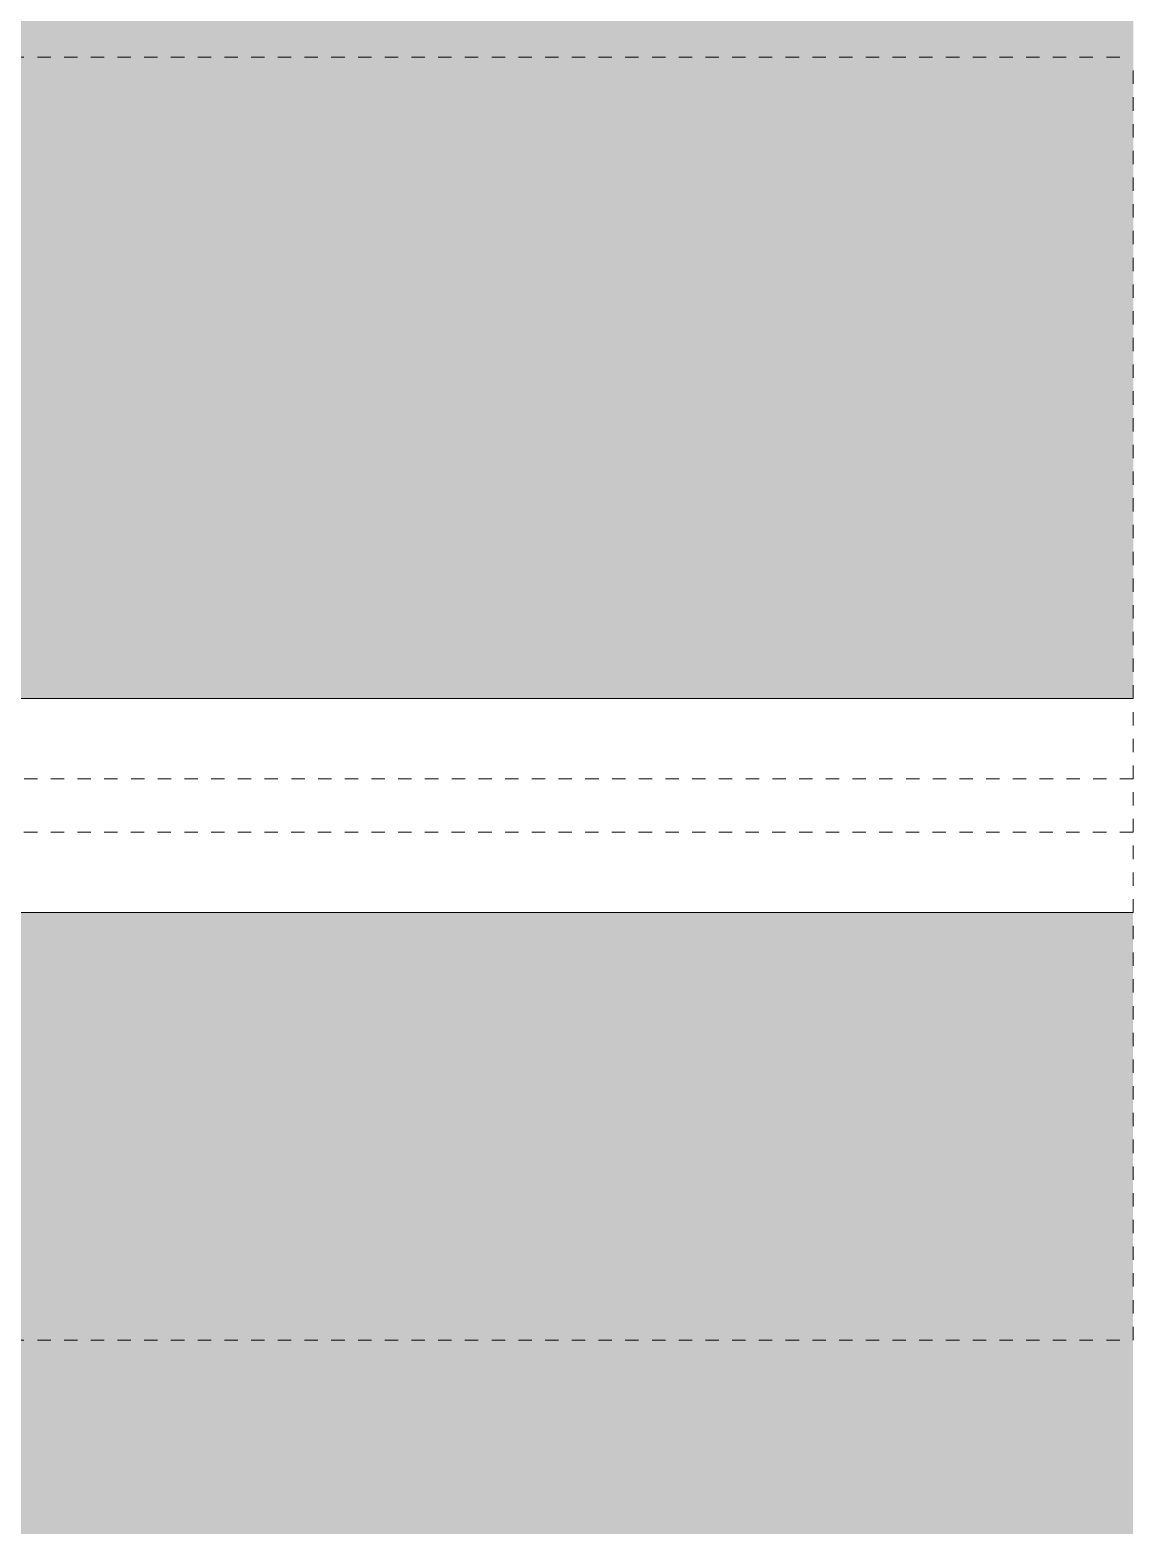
# Model space of a CAD drawing. Header units: inches. Extents: x -4169 to -1846, y 9706 to 12377.
# Drawn here: x -3498.24 to -3487.92, y 10575.71 to 10589.69 of the extents above; entities that cross this region are included whole.
import ezdxf

# ---------------------------------------------------------------- set-up
doc = ezdxf.new("R2010")
doc.units = ezdxf.units.IN
doc.header["$MEASUREMENT"] = 0
doc.linetypes.add('Dash', pattern=[0.25, 0.125, -0.125])
for name, color, linetype, lineweight in [('0-1', 7, 'Continuous', 5), ('0-2', 10, 'Continuous', 18), ('Q-CASE-1', 253, 'Continuous', 9), ('Q-CASE-3', 7, 'Continuous', 9), ('Q-CASE-4', 7, 'Dash', 9), ('Q-CASE-HDLN-1', 7, 'Dash', 9)]:
    doc.layers.add(name, color=color, linetype=linetype, lineweight=lineweight)

# ---------------------------------------------------------------- blocks, each defined once
blk = doc.blocks.new('300 Series Wall Hung Cabinet_301 - 15_-V24-ENLARGED RCP - 1ST FLOOR PLAN')
at = {"layer": 'Q-CASE-1'}
blk.add_hatch(color=256, dxfattribs=at).paths.add_polyline_path([(6.75, -5.283), (6.75, -0.188), (-6.75, -0.188), (-6.75, -12.438), (6.75, -12.438), (6.75, -10.214)], flags=0)
at = {"layer": 'Q-CASE-3'}
blk.add_line((-6.75, -12.438), (-6.75, -0.188), dxfattribs=at)
at = {"layer": 'Q-CASE-4'}
blk.add_line((-7.5, -0.188), (-7.5, -13.188), dxfattribs=at)
blk = doc.blocks.new('300 Series Wall Hung Cabinet_301 - 15_-V25-ENLARGED RCP - 1ST FLOOR PLAN')
at = {"layer": 'Q-CASE-1'}
blk.add_hatch(color=256, dxfattribs=at).paths.add_polyline_path([(-6.75, 12.438), (-6.75, 0.187), (6.75, 0.187), (6.75, 12.438), (0.783, 12.438)], flags=0)
at = {"layer": 'Q-CASE-3'}
blk.add_line((-6.75, 0.187), (-6.75, 12.438), dxfattribs=at)
at = {"layer": 'Q-CASE-4'}
blk.add_line((-7.5, 0.187), (-7.5, 13.188), dxfattribs=at)
blk = doc.blocks.new('Drawer_Base_Cabinet_3_drawer_12205 - 12_-V28-ENLARGED RCP - 1ST FLOOR PLAN')
at = {"layer": 'Q-CASE-HDLN-1'}
for p, q in [((6.738, 0), (-5.262, 0)), ((-5.262, -24), (-5.262, 0)), ((6.738, -24), (6.738, 0))]:
    blk.add_line(p, q, dxfattribs=at)
blk = doc.blocks.new('CTR - 1st Phase - Unit Layouts_rvt-1-ENLARGED RCP - 1ST FLOOR PLAN')
at = {"layer": '0-2'}
for name, p, rotation in [('300 Series Wall Hung Cabinet_301 - 15_-V25-ENLARGED RCP - 1ST FLOOR PLAN', (-3487.736, 10590.189), 89.99999999998911), ('Drawer_Base_Cabinet_3_drawer_12205 - 12_-V28-ENLARGED RCP - 1ST FLOOR PLAN', (-3487.924, 10584.177), 269.9999999999893), ('300 Series Wall Hung Cabinet_301 - 15_-V24-ENLARGED RCP - 1ST FLOOR PLAN', (-3487.736, 10574.689), 269.9999999999891)]:
    blk.add_blockref(name, p, dxfattribs=dict(at, rotation=rotation))

msp = doc.modelspace()

# ---------------------------------------------------------------- block references
at = {"layer": '0-1'}
msp.add_blockref('CTR - 1st Phase - Unit Layouts_rvt-1-ENLARGED RCP - 1ST FLOOR PLAN', (0, 0), dxfattribs=at)

doc.saveas('drawing.dxf')
